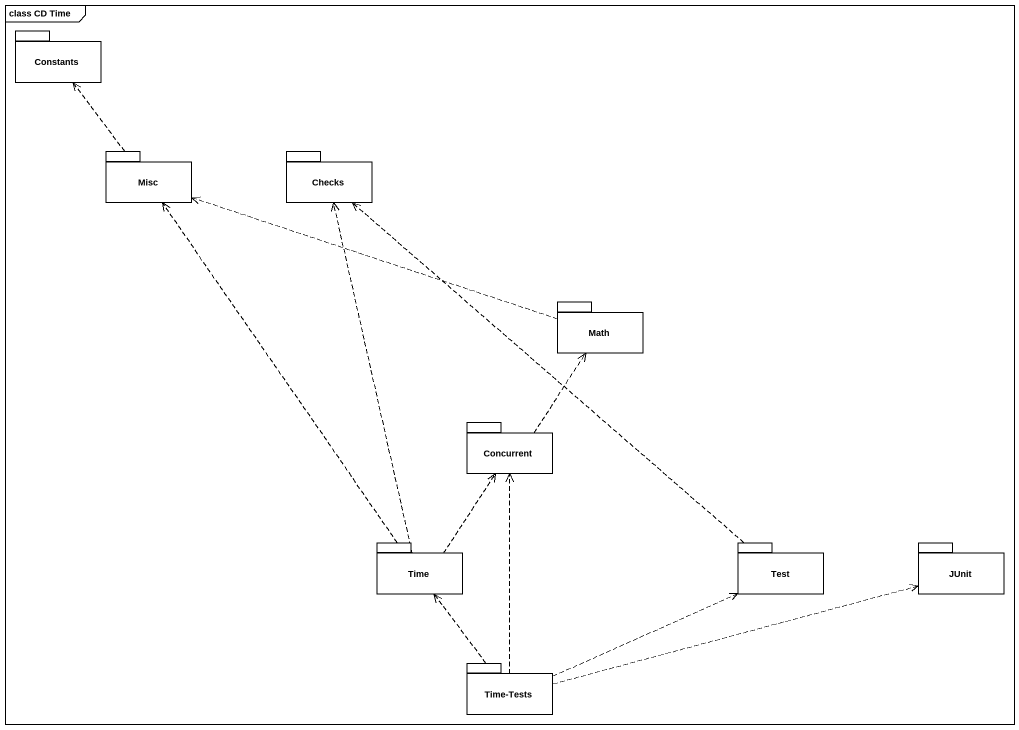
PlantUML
@startuml
mainframe class CD Time
package Constants {
}
package Misc {
}
package Checks {
}
package Math {
}
package Concurrent {
}
package Time {
}
package Test {
}
package JUnit {
}
package "Time-Tests" as Time_Tests {
}
Misc .up.> Constants
Math .left.> Misc
Concurrent .up.> Math
Time .up.> Misc
Time .up.> Checks
Time .up.> Concurrent
Test .up.> Checks
Time_Tests .up.> Concurrent
Time_Tests .up.> Time
Time_Tests .right.> Test
Time_Tests .right.> JUnit
@enduml
